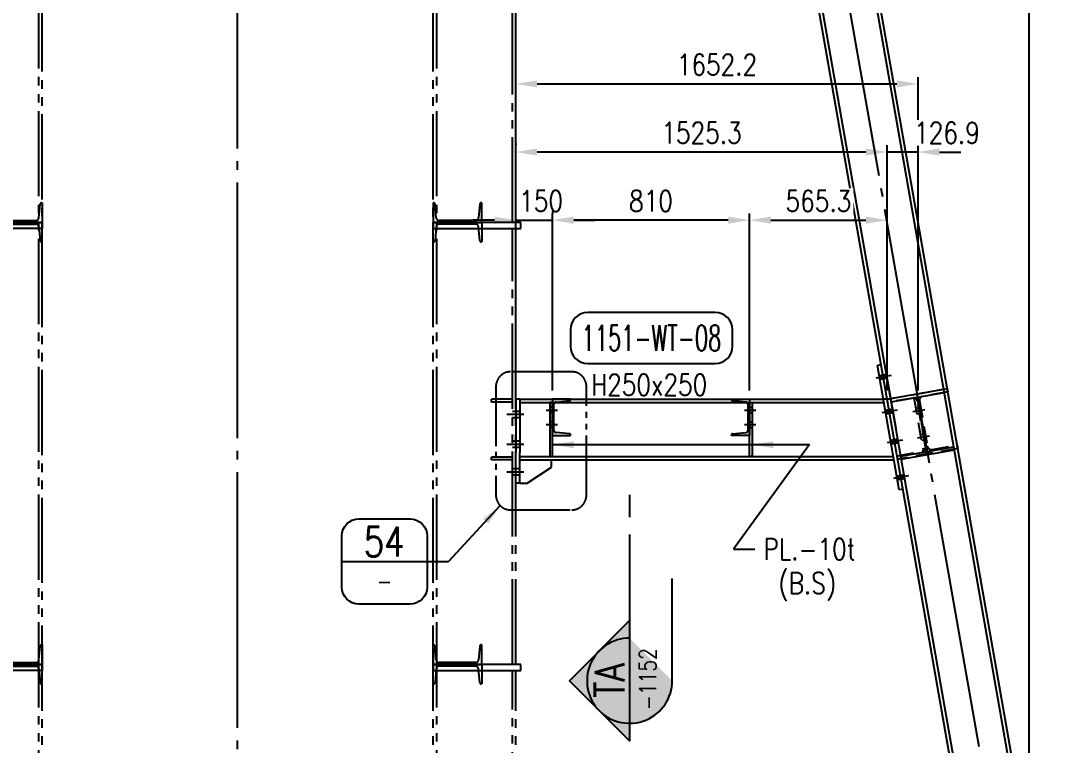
# Model space of a CAD drawing. Header units: millimetres. Extents: x 0 to 134087, y -49114 to 20834.
# Drawn here: x 38692 to 42957, y 12141 to 15117 of the extents above; entities that cross this region are included whole.
import ezdxf
from ezdxf.enums import TextEntityAlignment as Align

# ---------------------------------------------------------------- set-up
doc = ezdxf.new("R2010")
doc.units = ezdxf.units.MM
doc.header["$LTSCALE"] = 35
for name, pattern in [('JNK-CENTER', [34, 30, -1.5, 1, -1.5]), ('JNK-HIDDEN', [3, 2, -1]), ('JNK-PHANTOM', [15, 10, -1, 1, -1, 1, -1]), ('PH2', [15, 10, -1, 1, -1, 1, -1])]:
    doc.linetypes.add(name, pattern=pattern)
for name, color, linetype in [('CEN-R', 1, 'JNK-CENTER'), ('CON-C', 4, 'Continuous'), ('CON-G', 3, 'Continuous'), ('CON-W', 7, 'Continuous'), ('CON-Y', 2, 'Continuous'), ('det', 2, 'PH2'), ('Dim-W', 7, 'Continuous'), ('HID-Y', 2, 'JNK-HIDDEN'), ('PHA-M', 6, 'JNK-PHANTOM'), ('STL-OBJT', 7, 'Continuous')]:
    doc.layers.add(name, color=color, linetype=linetype)
doc.styles.add('SIMPLEX', font='simplex.shx', dxfattribs={"width": 0.8})
doc.dimstyles.new('DIM35', dxfattribs={"dimscale": 35, "dimtxt": 2.5, "dimasz": 2.5, "dimexe": 0.8, "dimexo": 1, "dimgap": 1, "dimtad": 1, "dimdec": 1, "dimdsep": 46, "dimtxsty": 'SIMPLEX', "dimcen": 0, "dimclrd": 7, "dimclre": 7, "dimclrt": 2, "dimadec": 1, "dimazin": 2, "dimtfac": 1, "dimtdec": 1, "dimtix": 1, "dimtmove": 2, "dimatfit": 2, "dimfxl": 1, "dimtfill": 1, "dimarcsym": 1})

# ---------------------------------------------------------------- blocks, each defined once
blk = doc.blocks.new('*D377')
at = {"color": 7, "linetype": 'ByBlock', "lineweight": -2, "transparency": 16777216}
for p, q in [((40637.40303006722, 14297.99503314672), (40549.90303006722, 14297.99503314672)), ((40724.90303006722, 13598.14731621175), (40724.90303006722, 14325.99503314672)), ((40724.90303006722, 14297.99503314672), (40874.9030300672, 14297.99503314672)), ((40874.9030300672, 13598.14731621175), (40874.9030300672, 14325.99503314672)), ((40962.4030300672, 14297.99503314672), (41049.9030300672, 14297.99503314672))]:
    blk.add_line(p, q, dxfattribs=at)
at = {"layer": 'DEFPOINTS', "color": 0, "transparency": 16777216}
for p in [(40874.9030300672, 14297.99503314672), (40724.90303006722, 13563.14731621175), (40874.9030300672, 13563.14731621175)]:
    blk.add_point(p, dxfattribs=at)
at = {"color": 2, "transparency": 16777216, "insert": (40828.66689269558, 14376.74503314672), "char_height": 87.5, "attachment_point": 5, "style": 'SIMPLEX', "bg_fill": 3, "box_fill_scale": 1.1, "bg_fill_color": 256, "bg_fill_true_color": 13158600, "bg_fill_transparency": 0}
blk.add_mtext('150', dxfattribs=at)
at = {"color": 7, "transparency": 16777216}
for points in [[(40637.40303006722, 14312.57836648005), (40637.40303006722, 14283.41169981338), (40724.90303006722, 14297.99503314672)], [(40962.4030300672, 14312.57836648005), (40962.4030300672, 14283.41169981338), (40874.9030300672, 14297.99503314672)]]:
    blk.add_solid(points, dxfattribs=at)
blk = doc.blocks.new('*D378')
at = {"color": 7, "linetype": 'ByBlock', "lineweight": -2, "transparency": 16777216}
for p, q in [((40874.90303006726, 14332.99503314672), (40874.90303006726, 14325.99503314672)), ((41597.4030300678, 14297.99503314672), (40962.40303006726, 14297.99503314672)), ((41684.9030300678, 13598.14731621181), (41684.9030300678, 14325.99503314672))]:
    blk.add_line(p, q, dxfattribs=at)
at = {"color": 7, "transparency": 16777216}
for points in [[(40962.40303006726, 14312.57836648005), (40962.40303006726, 14283.41169981338), (40874.90303006726, 14297.99503314672)], [(41597.4030300678, 14312.57836648005), (41597.4030300678, 14283.41169981338), (41684.9030300678, 14297.99503314672)]]:
    blk.add_solid(points, dxfattribs=at)
at = {"layer": 'DEFPOINTS', "color": 0, "transparency": 16777216}
for p in [(40874.90303006726, 14297.99503314672), (40874.90303006726, 14297.99503314672), (41684.9030300678, 13563.14731621181)]:
    blk.add_point(p, dxfattribs=at)
at = {"color": 2, "transparency": 16777216, "insert": (41279.90303006753, 14376.74503314672), "char_height": 87.5, "attachment_point": 5, "style": 'SIMPLEX', "bg_fill": 3, "box_fill_scale": 1.1, "bg_fill_color": 256, "bg_fill_true_color": 13158600, "bg_fill_transparency": 0}
blk.add_mtext('810', dxfattribs=at)
blk = doc.blocks.new('*D379')
at = {"color": 7, "linetype": 'ByBlock', "lineweight": -2, "transparency": 16777216}
for p, q in [((40724.90303006722, 13633.14731621175), (40724.90303006722, 14885.99503314672)), ((42377.08907657966, 13598.14731621175), (42377.08907657966, 14885.99503314672)), ((40812.40303006722, 14857.99503314672), (42289.58907657966, 14857.99503314672))]:
    blk.add_line(p, q, dxfattribs=at)
at = {"color": 7, "transparency": 16777216}
for points in [[(40812.40303006722, 14872.57836648005), (40812.40303006722, 14843.41169981338), (40724.90303006722, 14857.99503314672)], [(42289.58907657966, 14872.57836648005), (42289.58907657966, 14843.41169981338), (42377.08907657966, 14857.99503314672)]]:
    blk.add_solid(points, dxfattribs=at)
at = {"layer": 'DEFPOINTS', "color": 0, "transparency": 16777216}
for p in [(42377.08907657966, 14857.99503314672), (40724.90303006722, 13598.14731621175), (42377.08907657966, 13563.14731621175)]:
    blk.add_point(p, dxfattribs=at)
at = {"color": 2, "transparency": 16777216, "insert": (41550.99605332344, 14936.74503314672), "char_height": 87.5, "attachment_point": 5, "style": 'SIMPLEX', "bg_fill": 3, "box_fill_scale": 1.1, "bg_fill_color": 256, "bg_fill_true_color": 13158600, "bg_fill_transparency": 0}
blk.add_mtext('1652.2', dxfattribs=at)
blk = doc.blocks.new('*D380')
at = {"color": 7, "linetype": 'ByBlock', "lineweight": -2, "transparency": 16777216}
for p, q in [((42250.18269692152, 13598.14731621175), (42250.18269692152, 14605.99503314672)), ((42377.08907657966, 13598.14731621175), (42377.08907657966, 14605.99503314672)), ((42162.68269692152, 14577.99503314672), (42075.18269692152, 14577.99503314672)), ((42377.08907657966, 14577.99503314672), (42250.18269692152, 14577.99503314672)), ((42464.58907657966, 14577.99503314672), (42552.08907657966, 14577.99503314672))]:
    blk.add_line(p, q, dxfattribs=at)
at = {"color": 7, "transparency": 16777216}
blk.add_solid([(42162.68269692152, 14592.57836648005), (42162.68269692152, 14563.41169981338), (42250.18269692152, 14577.99503314672)], dxfattribs=at)
at = {"layer": 'DEFPOINTS', "color": 0, "transparency": 16777216}
for p in [(42250.18269692152, 14577.99503314672), (42250.18269692152, 13563.14731621175), (42377.08907657966, 13563.14731621175)]:
    blk.add_point(p, dxfattribs=at)
at = {"color": 2, "transparency": 16777216, "insert": (42495.64318397932, 14656.74503314672), "char_height": 87.5, "attachment_point": 5, "style": 'SIMPLEX', "bg_fill": 3, "box_fill_scale": 1.1, "bg_fill_color": 256, "bg_fill_true_color": 13158600, "bg_fill_transparency": 0}
blk.add_mtext('126.9', dxfattribs=at)
at = {"color": 7, "transparency": 16777216}
blk.add_solid([(42464.58907657966, 14592.57836648005), (42464.58907657966, 14563.41169981338), (42377.08907657966, 14577.99503314672)], dxfattribs=at)
blk = doc.blocks.new('*D381')
at = {"color": 7, "linetype": 'ByBlock', "lineweight": -2, "transparency": 16777216}
for p, q in [((40724.90303006786, 14612.99503314672), (40724.90303006786, 14605.99503314672)), ((42250.18269692152, 13598.14731621175), (42250.18269692152, 14605.99503314672)), ((42162.68269692152, 14577.99503314672), (40812.40303006786, 14577.99503314672))]:
    blk.add_line(p, q, dxfattribs=at)
at = {"color": 7, "transparency": 16777216}
for points in [[(40812.40303006786, 14592.57836648005), (40812.40303006786, 14563.41169981338), (40724.90303006786, 14577.99503314672)], [(42162.68269692152, 14592.57836648005), (42162.68269692152, 14563.41169981338), (42250.18269692152, 14577.99503314672)]]:
    blk.add_solid(points, dxfattribs=at)
at = {"layer": 'DEFPOINTS', "color": 0, "transparency": 16777216}
for p in [(40724.90303006786, 14577.99503314672), (40724.90303006786, 14577.99503314672), (42250.18269692152, 13563.14731621175)]:
    blk.add_point(p, dxfattribs=at)
at = {"color": 2, "transparency": 16777216, "insert": (41487.54286349469, 14656.74503314672), "char_height": 87.5, "attachment_point": 5, "style": 'SIMPLEX', "bg_fill": 3, "box_fill_scale": 1.1, "bg_fill_color": 256, "bg_fill_true_color": 13158600, "bg_fill_transparency": 0}
blk.add_mtext('1525.3', dxfattribs=at)
blk = doc.blocks.new('*D382')
at = {"color": 7, "linetype": 'ByBlock', "lineweight": -2, "transparency": 16777216}
for p, q in [((41684.9030300678, 13633.14731621181), (41684.9030300678, 14325.99503314672)), ((41772.4030300678, 14297.99503314672), (42162.68269692152, 14297.99503314672)), ((42250.18269692152, 13598.14731621175), (42250.18269692152, 14325.99503314672))]:
    blk.add_line(p, q, dxfattribs=at)
at = {"color": 7, "transparency": 16777216}
for points in [[(41772.4030300678, 14312.57836648005), (41772.4030300678, 14283.41169981338), (41684.9030300678, 14297.99503314672)], [(42162.68269692152, 14312.57836648005), (42162.68269692152, 14283.41169981338), (42250.18269692152, 14297.99503314672)]]:
    blk.add_solid(points, dxfattribs=at)
at = {"layer": 'DEFPOINTS', "color": 0, "transparency": 16777216}
for p in [(42250.18269692152, 14297.99503314672), (41684.9030300678, 13598.14731621181), (42250.18269692152, 13563.14731621175)]:
    blk.add_point(p, dxfattribs=at)
at = {"color": 2, "transparency": 16777216, "insert": (41967.54286349466, 14376.74503314672), "char_height": 87.5, "attachment_point": 5, "style": 'SIMPLEX', "bg_fill": 3, "box_fill_scale": 1.1, "bg_fill_color": 256, "bg_fill_true_color": 13158600, "bg_fill_transparency": 0}
blk.add_mtext('565.3', dxfattribs=at)
blk = doc.blocks.new('DUCT-TAG')
at = {"layer": 'CON-G'}
blk.add_lwpolyline([(-9.490000000000007, -1), (-9.489999999999979, 1, -0.414213562373095), (-7.489999999999979, 3), (7.489999999999982, 3, -0.414213562373095), (9.489999999999982, 1), (9.489999999999982, -1, -0.414213562373095), (7.489999999999982, -3), (-7.490000000000007, -3, -0.4142135623730971)], format="xyb", close=True, dxfattribs=at)
at = {"layer": 'CON-G', "style": 'SIMPLEX', "width": 1.246304347826088}
blk.add_attdef('NAME', text='', height=3, dxfattribs=at).set_placement((-8.190000000000007, -1.5), (8.19000000000001, -1.5), align=Align.FIT)
at = {"layer": 'CON-Y', "style": 'SIMPLEX'}
blk.add_attdef('ELEVATION', text='', height=2, dxfattribs=at).set_placement((-1.243449787580175e-14, -6.02), align=Align.CENTER)
blk = doc.blocks.new('*D395')
at = {"color": 7, "linetype": 'ByBlock', "lineweight": -2, "transparency": 16777216}
for p, q in [((41650.4587649617, 19189.32117418308), (41650.4587649617, 19182.32117418308)), ((42745.40303006838, 19154.32117418308), (41737.9587649617, 19154.32117418308)), ((42832.90303006838, 10998.14731621175), (42832.90303006838, 19182.32117418308))]:
    blk.add_line(p, q, dxfattribs=at)
at = {"color": 7, "transparency": 16777216}
for points in [[(41737.9587649617, 19168.90450751641), (41737.9587649617, 19139.73784084975), (41650.4587649617, 19154.32117418308)], [(42745.40303006838, 19168.90450751641), (42745.40303006838, 19139.73784084975), (42832.90303006838, 19154.32117418308)]]:
    blk.add_solid(points, dxfattribs=at)
at = {"layer": 'DEFPOINTS', "color": 0, "transparency": 16777216}
for p in [(41650.4587649617, 19154.32117418308), (41650.4587649617, 19154.32117418308), (42832.90303006838, 10963.14731621175)]:
    blk.add_point(p, dxfattribs=at)
at = {"color": 2, "transparency": 16777216, "insert": (42241.68089751504, 19233.07117418308), "char_height": 87.5, "attachment_point": 5, "style": 'SIMPLEX', "bg_fill": 3, "box_fill_scale": 1.1, "bg_fill_color": 256, "bg_fill_true_color": 13158600, "bg_fill_transparency": 0}
blk.add_mtext('1182.4', dxfattribs=at)
blk = doc.blocks.new('A$C21C61154')
at = {"layer": 'CEN-R'}
for p, q in [((19.00000000001455, -70.00000000000182), (-30.99999999998545, -70.00000000000364)), ((19.00000000001455, -180), (-30.99999999998545, -179.9999999999982))]:
    blk.add_line(p, q, dxfattribs=at)
at = {"layer": 'HID-Y'}
for p, q in [((-16, -11.99999999999818), (-16, -237.9999999999982)), ((-4, -11.99999999999818), (-4, -237.9999999999982)), ((4, -58.50000000000182), (-16, -58.50000000000182)), ((4, -81.50000000000182), (-16, -81.50000000000182)), ((4, -168.5), (-16, -168.5)), ((4, -191.5), (-16, -191.5))]:
    blk.add_line(p, q, dxfattribs=at)
blk = doc.blocks.new('A$C291C6072')
for q in [(-48.26392508004574, 8.461296346773452), (52.4701676066361, 3.819877747446299e-10)]:
    blk.add_line((-2.179149305447936e-09, 3.819877747446299e-10), q)
at = {"layer": 'CEN-R'}
for p, q in [((-54.81519556894273, 338.1245985083533), (164.8421633095386, 299.6157949841559)), ((-142.0618980044528, -159.5377143647238), (77.59546087405761, -198.0465178887307)), ((-217.6091868170588, -590.4656168783968), (2.04817206144071, -628.9744204024482)), ((-307.8777808172563, -1105.365045921521), (-88.22042193875677, -1143.873849445573))]:
    blk.add_line(p, q, dxfattribs=at)
at = {"layer": 'CON-G'}
for p, q in [((-172.2471168510638, -1306.811803982826), (141.2532994354588, 481.4201623902263)), ((86.09452791585136, 491.0902153579227), (141.2532994354588, 481.4201623902263)), ((9.907037284498074, 340.2732143365465), (-123.0561910219949, -418.1598940641452)), ((-227.4058883696744, -1297.141751015326), (-172.2471168501106, -1306.811803982935))]:
    blk.add_line(p, q, dxfattribs=at)
at = {"layer": 'Dim-W', "const_width": 80.5}
for points in [[(111.0343839117231, 309.0490013903254), (7.61168731194266, 327.1803507046134)], [(23.78768147682058, -188.6133114828554), (-79.63501512387666, -170.4819621683637)], [(-51.75960733577449, -619.5412139965192), (-155.1823039366755, -601.4098646820858)], [(-142.0282013263677, -1134.440642982809), (-245.4508979271959, -1116.309293668382)]]:
    blk.add_lwpolyline(points, dxfattribs=at)
blk = doc.blocks.new('det-tag')
at = {"layer": 'CON-Y'}
blk.add_line((5, 0), (-5, 0), dxfattribs=at)
blk.add_lwpolyline([(-3.000000000000003, -4.999999999999998), (3, -5, 0.4142135623730951), (5, -3.000000000000001), (5.000000000000002, 2.999999999999998, 0.4142135623730951), (3.000000000000001, 4.999999999999998), (-2.999999999999997, 4.999999999999998, 0.4142135623730948), (-4.999999999999997, 3), (-5.000000000000002, -2.999999999999997, 0.4142135623730953)], format="xyb", close=True, dxfattribs=at)
at = {"layer": 'CON-G', "style": 'SIMPLEX', "width": 0.8}
blk.add_attdef('TAG', text='', height=3.5, dxfattribs=at).set_placement((0.02333333333333343, 0.5800000000000399), align=Align.CENTER)
at = {"layer": 'CON-Y', "style": 'SIMPLEX', "width": 0.8}
blk.add_attdef('-8888', text='', height=2, dxfattribs=at).set_placement((0, -3.339999999999999), align=Align.CENTER)
blk = doc.blocks.new('A$C7CD83CD9')
at = {"layer": 'PHA-M'}
for p, q in [((-803.000000000101, 20.00000000093132), (-803.0000000009595, 8244.000000000025)), ((-803.000000000101, 20.00000000093132), (-803.0000000009595, 8244.000000000025)), ((803.0000000001901, 20.00000000093132), (803.0000000010486, 8244.000000000025)), ((803.0000000001901, 20.00000000093132), (803.0000000010486, 8244.000000000025)), ((1129.000000000729, 5176.000000002648), (1129.000000001049, 8243.999999999993)), ((1143.000000000729, 5176.000000002648), (1143.000000001049, 8243.999999999989)), ((-817.0000000001155, 7208.00000000306), (-817.0000000004284, 2230.000000003114)), ((817.0000000002046, 7208.00000000306), (817.0000000005175, 2230.000000003114)), ((-816.2131017649217, 5194.454131089238), (-811.3077170925817, 5250.522934459121)), ((-805.3305489040349, 5256.000000002648), (-803.00000000403, 5256.000000002648)), ((-803.00000000403, 5256.000000002648), (-803.0000000000136, 5176.000000002648)), ((805.330548904124, 5256.000000002648), (803.0000000041191, 5256.000000002648)), ((803.0000000041191, 5256.000000002648), (803.0000000001028, 5176.000000002648)), ((816.2131017650108, 5194.454131089238), (811.3077170926708, 5250.522934459121)), ((994.692282911551, 5250.522934459121), (989.786898239211, 5194.454131089238)), ((1003.000000000103, 5256.000000002648), (1000.669451100098, 5256.000000002648)), ((1003.000000000103, 5176.000000002648), (1003.000000000103, 5256.000000002648)), ((-1163.000000000479, 5176.000000002648), (-803.0000000006394, 5176.000000002648)), ((-803.0000000000136, 5176.000000002648), (-1003.000000000014, 5176.000000002648)), ((-803.0000000000136, 5176.000000002648), (-1003.000000000014, 5176.000000002648)), ((-977.8325618620283, 5183.500000002241), (-828.1674381420153, 5183.500000002241)), ((-977.8325618620283, 5168.500000003114), (-828.1674381420153, 5168.500000003114)), ((-877.9999999999554, 5176.000000002648), (-803.0000000000136, 5176.000000002648)), ((-803.00000000403, 5096.000000002648), (-803.0000000000136, 5176.000000002648)), ((-803.0000000000136, 5176.000000002648), (-803.0000000000136, 5151.000000001717)), ((803.0000000001028, 5176.000000002648), (1003.000000000103, 5176.000000002648)), ((803.0000000001028, 5176.000000002648), (1003.000000000103, 5176.000000002648)), ((803.0000000041191, 5096.000000002648), (803.0000000001028, 5176.000000002648)), ((1163.000000000568, 5176.000000002648), (803.0000000007285, 5176.000000002648)), ((878.0000000000446, 5176.000000002648), (803.0000000001028, 5176.000000002648)), ((803.0000000001028, 5176.000000002648), (803.0000000001028, 5151.000000001717)), ((977.8325618621175, 5183.500000002241), (828.1674381421044, 5183.500000002241)), ((977.8325618621175, 5168.500000003114), (828.1674381421044, 5168.500000003114)), ((1003.000000000103, 5176.000000002648), (1003.000000000103, 5096.000000002648)), ((1163.000000000568, 5151.000000001717), (1163.000000000568, 5176.000000002648)), ((-877.9999999999554, 5151.000000001717), (-1163.000000000479, 5151.000000001717)), ((-803.0000000000136, 5151.000000001717), (-877.9999999999554, 5151.000000001717)), ((-816.2131017649217, 5157.545868916059), (-811.3077170925817, 5101.477065546176)), ((803.0000000001028, 5151.000000001717), (878.0000000000446, 5151.000000001717)), ((816.2131017650108, 5157.545868916059), (811.3077170926708, 5101.477065546176)), ((878.0000000000446, 5151.000000001717), (1163.000000000568, 5151.000000001717)), ((994.692282911551, 5101.477065546176), (989.786898239211, 5157.545868916059)), ((1129.000000000539, 3360.000000002759), (1129.000000000725, 5151.000000001717)), ((1143.000000000539, 3360.000000002759), (1143.000000000725, 5151.000000001717)), ((-805.3305489040349, 5096.000000002648), (-803.00000000403, 5096.000000002648)), ((805.330548904124, 5096.000000002648), (803.0000000041191, 5096.000000002648)), ((1003.000000000103, 5096.000000002648), (1000.669451100098, 5096.000000002648)), ((-816.2131017649217, 3378.454131089353), (-811.3077170925817, 3434.522934459235)), ((-805.3305489040349, 3440.000000002763), (-803.00000000403, 3440.000000002763)), ((-803.00000000403, 3440.000000002763), (-803.0000000000136, 3360.000000002763)), ((805.330548904124, 3440.000000002763), (803.0000000041191, 3440.000000002763)), ((803.0000000041191, 3440.000000002763), (803.0000000001028, 3360.000000002763)), ((816.2131017650108, 3378.454131089353), (811.3077170926708, 3434.522934459235)), ((994.692282911551, 3434.522934459235), (989.786898239211, 3378.454131089353)), ((1003.000000000103, 3440.000000002763), (1000.669451100098, 3440.000000002763)), ((1003.000000000103, 3360.000000002763), (1003.000000000103, 3440.000000002763)), ((-1163.000000000479, 3360.000000002759), (-803.0000000000136, 3360.000000002763)), ((-877.9999999999136, 3335.000000001832), (-1163.000000000479, 3335.000000001828)), ((-803.0000000000136, 3360.000000002763), (-1003.000000000014, 3360.000000002763)), ((-803.0000000000136, 3360.000000002763), (-1003.000000000014, 3360.000000002763)), ((-977.8325618620283, 3367.500000002297), (-828.1674381420153, 3367.500000002297)), ((-977.8325618620283, 3352.500000003229), (-828.1674381420153, 3352.500000003229)), ((-877.9999999999136, 3360.000000002763), (-803.0000000000136, 3360.000000002763)), ((-803.0000000000136, 3335.000000001832), (-877.9999999999136, 3335.000000001832)), ((-816.2131017649217, 3341.545868916173), (-811.3077170925817, 3285.477065546291)), ((-803.00000000403, 3280.000000002763), (-803.0000000000136, 3360.000000002763)), ((-803.0000000000136, 3360.000000002763), (-803.0000000000136, 3335.000000001832)), ((803.0000000001028, 3360.000000002763), (1003.000000000103, 3360.000000002763)), ((803.0000000041191, 3280.000000002763), (803.0000000001028, 3360.000000002763)), ((1163.000000000568, 3360.000000002759), (803.0000000001028, 3360.000000002763)), ((878.0000000000027, 3360.000000002763), (803.0000000001028, 3360.000000002763)), ((803.0000000001028, 3360.000000002763), (803.0000000001028, 3335.000000001832)), ((803.0000000001028, 3360.000000002763), (1003.000000000103, 3360.000000002763)), ((803.0000000001028, 3335.000000001832), (878.0000000000027, 3335.000000001832)), ((816.2131017650108, 3341.545868916173), (811.3077170926708, 3285.477065546291)), ((977.8325618621175, 3367.500000002297), (828.1674381421044, 3367.500000002297)), ((977.8325618621175, 3352.500000003229), (828.1674381421044, 3352.500000003229)), ((878.0000000000027, 3335.000000001832), (1163.000000000568, 3335.000000001828)), ((994.692282911551, 3285.477065546291), (989.786898239211, 3341.545868916173)), ((1003.000000000103, 3360.000000002763), (1003.000000000103, 3280.000000002763)), ((1129.00000000019, 25.00000000092768), (1129.000000000536, 3335.000000001828)), ((1143.00000000019, 20.00000000089494), (1143.000000000536, 3335.000000001828)), ((1163.000000000568, 3335.000000001828), (1163.000000000568, 3360.000000002759)), ((-805.3305489040349, 3280.000000002763), (-803.00000000403, 3280.000000002763)), ((805.330548904124, 3280.000000002763), (803.0000000041191, 3280.000000002763)), ((1003.000000000103, 3280.000000002763), (1000.669451100098, 3280.000000002763))]:
    blk.add_line(p, q, dxfattribs=at)
for centre, radius, start, end in [((-805.3305489040258, 5250.000000002643), 6.00000000000467, 90.00000000010422, 175.0000000001315), ((805.330548904115, 5250.000000002643), 6.00000000000467, 4.999999999868544, 89.99999999989578), ((1000.669451100107, 5250.000000002643), 6.000000000005457, 90.00000000010422, 175.0000000001315), ((-828.1674381420025, 5195.500000002221), 11.99999999997999, 269.9999999999479, 354.9999999999238), ((-828.1674381420335, 5156.500000003105), 12.00000000000909, 4.999999999868544, 89.99999999989578), ((828.1674381420917, 5195.500000002221), 11.99999999997999, 185.0000000000762, 270.0000000001042), ((828.1674381421226, 5156.500000003105), 12.00000000000909, 90.00000000010422, 175.0000000001315), ((977.8325618621302, 5195.500000002221), 11.99999999998091, 269.9999999998957, 354.9999999999238), ((977.8325618620993, 5156.500000003105), 12.00000000000918, 4.999999999868544, 89.99999999989578), ((-805.3305489040258, 5102.000000002654), 6.00000000000467, 184.9999999998685, 269.9999999998957), ((805.330548904115, 5102.000000002654), 6.00000000000467, 270.0000000001042, 355.0000000001314), ((1000.669451100107, 5102.000000002654), 6.000000000005457, 184.9999999998685, 269.9999999998957), ((-805.3305489040258, 3434.000000002758), 6.00000000000467, 90.00000000010422, 175.0000000001315), ((805.330548904115, 3434.000000002758), 6.00000000000467, 4.999999999868544, 89.99999999989578), ((1000.669451100107, 3434.000000002758), 6.000000000005457, 90.00000000010422, 175.0000000001315), ((-828.1674381420335, 3379.500000002306), 12.00000000000909, 270.0000000001042, 355.0000000001314), ((828.1674381421226, 3379.500000002306), 12.00000000000909, 184.9999999998685, 269.9999999998957), ((977.8325618620993, 3379.500000002306), 12.00000000000918, 270.0000000001042, 355.0000000001314), ((-828.1674381420335, 3340.50000000322), 12.00000000000909, 4.999999999868544, 89.99999999989578), ((828.1674381421226, 3340.50000000322), 12.00000000000909, 90.00000000010422, 175.0000000001315), ((977.8325618620993, 3340.50000000322), 12.00000000000918, 4.999999999868544, 89.99999999989578), ((-805.3305489040258, 3286.000000002769), 6.00000000000467, 184.9999999998685, 269.9999999998957), ((805.330548904115, 3286.000000002769), 6.00000000000467, 270.0000000001042, 355.0000000001314), ((1000.669451100107, 3286.000000002769), 6.000000000005457, 184.9999999998685, 269.9999999998957)]:
    blk.add_arc(centre, radius, start, end, dxfattribs=at)
blk = doc.blocks.new('SECMARK3')
at = {"layer": 'CON-Y'}
h = blk.add_hatch(color=256, dxfattribs=at)
edge = h.paths.add_edge_path()
edge.add_line((14.75559885480128, -4.618527782440651e-14), (18.29113276073392, -3.535533905932771))
edge.add_arc((21.82666666666668, -4.685141163918161e-14), 5, 179.9999999999996, 224.9999999999998, ccw=False)
edge.add_line((16.82666666666668, -1.448670973532845e-14), (14.75559885480128, -4.618527782440651e-14))
edge = h.paths.add_edge_path()
edge.add_arc((21.82666666666668, -4.618527782440651e-14), 5, 179.9999999999996, 450)
h = blk.add_hatch(color=256, dxfattribs=at)
edge = h.paths.add_edge_path()
edge.add_line((28.89773447853207, -4.618527782440651e-14), (26.82666666666668, -4.2237748849338e-14))
edge.add_arc((21.82666666666668, -4.418687638008123e-14), 5, -44.99999999999977, 0, ccw=False)
edge.add_line((25.36220057259942, -3.535533905932772), (28.89773447853207, -4.618527782440651e-14))
h = blk.add_hatch(color=256, dxfattribs=at)
edge = h.paths.add_edge_path()
edge.add_line((21.82666666666668, -7.071067811865486), (25.36220057259942, -3.535533905932772))
edge.add_arc((21.82666666666668, -4.796163466380676e-14), 4.999999999999998, 224.9999999999998, 315.0000000000002, ccw=False)
edge.add_line((18.29113276073392, -3.535533905932771), (21.82666666666668, -7.071067811865486))
at = {"layer": 'CON-C'}
blk.add_line((0, 0), (2.633333333333308, 0), dxfattribs=at)
blk.add_lwpolyline([(4.666666666666639, 0), (28.89773447853207, -4.618527782440651e-14), (21.82666666666668, -7.071067811865486), (14.75559885480128, -4.618527782440651e-14)], dxfattribs=at)
at = {"layer": 'CON-Y'}
blk.add_line((21.82666666666668, 4.999999999999954), (9.823333333333341, 4.999999999999954), dxfattribs=at)
blk.add_arc((21.82666666666668, -4.618527782440651e-14), 5, 179.9999999999996, 90.00000000000001, dxfattribs=at)
at = {"layer": 'CON-C', "style": 'SIMPLEX', "width": 0.8}
blk.add_attdef('TAG', text='', height=3.5, dxfattribs=at).set_placement((21.80333333333334, -4.080000000000055), align=Align.CENTER)
at = {"layer": 'CON-Y', "style": 'SIMPLEX', "width": 0.8}
blk.add_attdef('H0000-0000', text='', height=2, dxfattribs=at).set_placement((24.52333333333334, 1.419999999999941), align=Align.RIGHT)

msp = doc.modelspace()

# ---------------------------------------------------------------- linework, layer by layer
at = {"layer": 'CEN-R'}
for p, q in [((39581.90303006748, 8642.761362836005), (39581.90303006748, 18246.16931140805)), ((42832.90303006838, 10963.14731621175), (41650.4587649616, 17707.90593043812)), ((40757.83850575754, 13499.14731621175), (40688.37505209084, 13499.14731621175)), ((40849.9030300672, 13518.14731621175), (40896.40303006866, 13518.14731621175)), ((41663.40303006634, 13518.14731621181), (41709.9030300678, 13518.14731621181)), ((40849.9030300672, 13458.14731621175), (40896.40303006866, 13458.14731621175)), ((41663.40303006634, 13458.14731621181), (41709.9030300678, 13458.14731621181)), ((40757.83850575754, 13377.14731621175), (40688.37505209084, 13377.14731621175)), ((40757.83850575754, 13263.14731621027), (40688.37505209084, 13263.14731621027)), ((40751.34172752965, 13263.14731621027), (40709.46433262469, 13263.14731621027))]:
    msp.add_line(p, q, dxfattribs=at)
at = {"layer": 'CON-G'}
for p, q in [((42942.79088626043, 10979.14731621184), (41724.01449985529, 17931.14731620989)), ((42956.58057914027, 10981.56482945375), (41737.80419273536, 17933.56482945184)), ((42716.98133434569, 10981.56482945379), (41576.90303006786, 17484.66454466619)), ((42703.19164146567, 10979.14731621186), (41576.90303006786, 17403.58949754752)), ((40740.9030300678, 13563.14731621175), (40724.9030300678, 13563.14731621175)), ((40724.9030300678, 13563.14731621175), (40724.9030300678, 13343.14731621175)), ((40740.9030300678, 13563.14731621175), (42231.90817825074, 13563.14731621175)), ((40740.9030300678, 13563.14731621175), (40740.9030300678, 13343.14731621175)), ((40740.9030300678, 13549.14731621175), (42234.36256107722, 13549.14731621175)), ((40724.9030300678, 13218.14731621027), (40724.9030300678, 13343.14731621175)), ((40740.9030300678, 13218.14731621027), (40740.9030300678, 13343.14731621175)), ((40740.9030300678, 13327.14731621175), (42273.2820601828, 13327.14731621175)), ((40740.9030300678, 13313.14731621175), (42275.73644300927, 13313.14731621175)), ((40870.90303006745, 13283.14731621004), (40870.90303006745, 13313.14731621004)), ((40770.90303006792, 13218.14731621027), (40870.90303006745, 13283.14731621004)), ((40740.9030300678, 13218.14731621027), (40724.9030300678, 13218.14731621027)), ((40740.9030300678, 13218.14731621027), (40770.90303006792, 13218.14731621027))]:
    msp.add_line(p, q, dxfattribs=at)
for points in [[(40874.9030300672, 13549.14731621175), (40864.9030300672, 13549.14731621175), (40864.9030300672, 13327.14731621175), (40874.9030300672, 13327.14731621175)], [(41684.9030300678, 13549.14731621175), (41694.9030300678, 13549.14731621175), (41694.9030300678, 13327.14731621175), (41684.9030300678, 13327.14731621175)]]:
    msp.add_lwpolyline(points, close=True, dxfattribs=at)
at = {"layer": 'HID-Y'}
for p, q in [((40881.40303006866, 13529.64731621175), (40864.9030300672, 13529.64731621175)), ((41678.40303006634, 13529.64731621181), (41694.9030300678, 13529.64731621181)), ((40740.9030300678, 13512.14731621175), (40710.9030300678, 13512.14731621175)), ((40740.9030300678, 13486.14731621175), (40710.9030300678, 13486.14731621175)), ((40881.40303006866, 13506.64731621175), (40864.9030300672, 13506.64731621175)), ((41678.40303006634, 13506.64731621181), (41694.9030300678, 13506.64731621181)), ((40881.40303006866, 13469.64731621175), (40864.9030300672, 13469.64731621175)), ((40881.40303006866, 13446.64731621175), (40864.9030300672, 13446.64731621175)), ((41678.40303006634, 13469.64731621181), (41694.9030300678, 13469.64731621181)), ((41678.40303006634, 13446.64731621181), (41694.9030300678, 13446.64731621181)), ((40740.9030300678, 13390.14731621175), (40710.9030300678, 13390.14731621175)), ((40740.9030300678, 13364.14731621175), (40710.9030300678, 13364.14731621175)), ((40740.9030300678, 13276.14731621027), (40710.9030300678, 13276.14731621027)), ((40740.9030300678, 13250.14731621027), (40710.9030300678, 13250.14731621027))]:
    msp.add_line(p, q, dxfattribs=at)
at = {"layer": 'PHA-M'}
for p, q in [((40710.90303006716, 13325.14731621175), (40624.903030068, 13325.14731621175)), ((40624.903030068, 13313.14731621175), (40624.903030068, 13325.14731621175)), ((40710.90303006716, 13313.14731621175), (40624.903030068, 13313.14731621175))]:
    msp.add_line(p, q, dxfattribs=at)
for points in [[(40874.9030300672, 13563.14731621175), (40874.9030300672, 13413.14731621175), (40949.9030300672, 13413.14731621175), (40949.9030300672, 13415.56917361176, 0.3888787318529897), (40945.33880878094, 13420.55014710221), (40890.53147264117, 13425.3451676925, -0.3888787318529897), (40881.40303006866, 13435.30711467341), (40881.40303006866, 13540.98751774342, -0.3888787318529897), (40890.53147264117, 13550.94946472433), (40945.33880878094, 13555.74448531462, 0.3888787318529897), (40949.9030300672, 13560.72545880508), (40949.9030300672, 13563.14731620508)], [(41684.9030300678, 13563.14731621181), (41684.9030300678, 13413.14731621181), (41609.9030300678, 13413.14731621181), (41609.9030300678, 13415.56917361182, -0.3888787318529897), (41614.46725135406, 13420.55014710227), (41669.27458749382, 13425.34516769256, 0.3888787318529897), (41678.40303006634, 13435.30711467347), (41678.40303006634, 13540.98751774347, 0.3888787318529897), (41669.27458749382, 13550.94946472439), (41614.46725135406, 13555.74448531467, -0.3888787318529897), (41609.9030300678, 13560.72545880514), (41609.9030300678, 13563.14731620513)]]:
    msp.add_lwpolyline(points, format="xyb", close=True, dxfattribs=at)
at = {"layer": 'STL-OBJT'}
for p, q in [((41931.16653816607, 13375.967059417), (41619.17754677092, 12946.76007646308, -3.347016351508577e-09)), ((41619.17754677092, 12946.76007646308, -3.347016351508577e-09), (41706.67754677092, 12946.76007646308, -3.347016351508577e-09)), ((40360.23814915925, 12896.02575597272), (40447.73814915925, 12896.02575597272))]:
    msp.add_line(p, q, dxfattribs=at)

# ---------------------------------------------------------------- block references
at = {"layer": 'CON-W'}
ref = msp.add_blockref('SECMARK3', (41192.11834379342, 13170.25028583886), dxfattribs=dict(at, xscale=34.999999999965, yscale=34.999999999965, zscale=34.999999999965, rotation=270))
ref.add_attrib('TAG', 'TA', dxfattribs={"layer": 'CON-C', "height": 122.4999999998775, "rotation": 90, "style": 'SIMPLEX', "width": 0.8}).set_placement((41171.81834379346, 12407.13361917296), align=Align.CENTER)
ref.add_attrib('H0000-0000', '-1152', dxfattribs={"layer": 'CON-Y', "height": 69.99999999993, "rotation": 90, "style": 'SIMPLEX', "width": 0.8}).set_placement((41301.8183437933, 12539.51059344956), align=Align.RIGHT)
at = {"layer": 'STL-OBJT'}
ref = msp.add_blockref('det-tag', (40185.23814915925, 12896.02575597272), dxfattribs=dict(at, xscale=-35, yscale=35, zscale=35))
ref.add_attrib('TAG', '54', dxfattribs={"layer": 'CON-G', "height": 122.5, "style": 'SIMPLEX', "width": 0.8000000000000002}).set_placement((40184.42148249263, 12916.32575597273), align=Align.CENTER)
ref.add_attrib('-8888', '-', dxfattribs={"layer": 'CON-Y', "height": 70, "style": 'SIMPLEX', "width": 0.8}).set_placement((40185.23814915925, 12779.12575597273), align=Align.CENTER)

# ---------------------------------------------------------------- texts
at = {"layer": 'CON-Y', "style": 'SIMPLEX', "width": 0.8}
msp.add_text('H250x250', height=87.5, dxfattribs=at).set_placement((41034.00821276072, 13578.32964644481))
at = {"layer": 'STL-OBJT', "color": 2, "style": 'SIMPLEX', "width": 0.8}
for s, p in [('PL.-10t', (41741.67754677092, 12903.01007646308, -3.347016351508577e-09)), ('(B.S)', (41803.10960051059, 12763.01007646308, -3.347016351508577e-09))]:
    msp.add_text(s, height=87.5, dxfattribs=at).set_placement(p)

# ---------------------------------------------------------------- leaders
at = {"layer": 'CON-W'}
msp.add_leader([(40660.61305869637, 13125.6129482839), (40447.73814915925, 12896.02575597272)], dimstyle='DIM35', override={"dimgap": 1, "dimtad": 0}, dxfattribs=at)
at = {"layer": 'STL-OBJT'}
for points in [[(40874.9030300672, 13375.967059417), (41931.16653816607, 13375.967059417)], [(41694.9030300678, 13375.967059417), (41931.16653816607, 13375.967059417)]]:
    msp.add_leader(points, dimstyle='DIM35', override={"dimgap": 1, "dimtad": 0}, dxfattribs=at)

# ---------------------------------------------------------------- next in the draw order: dimensions: what is measured, and where the dimension line sits
dim = msp.add_linear_dim(base=(40874.9030300672, 14297.99503314672), p1=(40724.90303006722, 13563.14731621175), p2=(40874.9030300672, 13563.14731621175), dimstyle='DIM35')
dim.commit()
dim.dimension.update_dxf_attribs({"geometry": '*D377', "text_midpoint": (40828.66689269558, 14376.74503314672), "dimtype": 160})

# ---------------------------------------------------------------- next in the draw order: linework, layer by layer
at = {"layer": 'PHA-M'}
msp.add_line((40624.903030068, 13551.14731621175), (40624.903030068, 13563.14731621175), dxfattribs=at)

# ---------------------------------------------------------------- next in the draw order: dimensions: what is measured, and where the dimension line sits
dim = msp.add_linear_dim(base=(40874.90303006726, 14297.99503314672), p1=(41684.9030300678, 13563.14731621181), p2=(40874.90303006726, 14297.99503314672), dimstyle='DIM35')
dim.commit()
dim.dimension.update_dxf_attribs({"geometry": '*D378', "text_midpoint": (41279.90303006753, 14376.74503314672)})

# ---------------------------------------------------------------- next in the draw order: dimensions: what is measured, and where the dimension line sits
dim = msp.add_linear_dim(base=(42377.08907657966, 14857.99503314672), p1=(40724.90303006722, 13598.14731621175), p2=(42377.08907657966, 13563.14731621175), dimstyle='DIM35')
dim.commit()
dim.dimension.update_dxf_attribs({"geometry": '*D379', "text_midpoint": (41550.99605332344, 14936.74503314672)})

# ---------------------------------------------------------------- next in the draw order: dimensions: what is measured, and where the dimension line sits
dim = msp.add_linear_dim(base=(42250.18269692152, 14577.99503314672), p1=(42377.08907657966, 13563.14731621175), p2=(42250.18269692152, 13563.14731621175), angle=180, dimstyle='DIM35')
dim.commit()
dim.dimension.update_dxf_attribs({"geometry": '*D380', "text_midpoint": (42495.64318397932, 14656.74503314672), "dimtype": 160})

# ---------------------------------------------------------------- next in the draw order: dimensions: what is measured, and where the dimension line sits
dim = msp.add_linear_dim(base=(40724.90303006786, 14577.99503314672), p1=(42250.18269692152, 13563.14731621175), p2=(40724.90303006786, 14577.99503314672), angle=180, dimstyle='DIM35')
dim.commit()
dim.dimension.update_dxf_attribs({"geometry": '*D381', "text_midpoint": (41487.54286349469, 14656.74503314672)})

# ---------------------------------------------------------------- next in the draw order: linework, layer by layer
at = {"layer": 'det', "ltscale": 0.7}
msp.add_lwpolyline([(41014.7832187509, 13168.03935515509), (41014.7832187509, 13615.32767228671, 0.414213562373095), (40954.7832187509, 13675.32767228671), (40703.03946556756, 13675.32767228671, 0.414213562373095), (40643.03946556756, 13615.32767228671), (40643.03946556756, 13168.03935515509, 0.414213562373095), (40703.03946556756, 13108.03935515509), (40954.7832187509, 13108.03935515509, 0.414213562373095)], format="xyb", close=True, dxfattribs=at)
at = {"layer": 'PHA-M'}
for p, q in [((40710.90303006716, 13563.14731621175), (40624.903030068, 13563.14731621175)), ((40710.90303006716, 13551.14731621175), (40624.903030068, 13551.14731621175))]:
    msp.add_line(p, q, dxfattribs=at)

# ---------------------------------------------------------------- next in the draw order: block references
msp.add_blockref('A$C7CD83CD9', (39581.90303006748, 9113.147316209892))
at = {"layer": 'CON-W'}
ref = msp.add_blockref('DUCT-TAG', (41282.03059622024, 13814.04251506983), dxfattribs=dict(at, xscale=-35, yscale=35, zscale=35))
ref.add_attrib('NAME', '1151-WT-08', dxfattribs={"layer": 'CON-G', "height": 105, "style": 'SIMPLEX', "width": 0.5849999999999879}).set_placement((40995.38059622028, 13761.54251506983), (41568.68059622026, 13761.54251506983), align=Align.FIT)

# ---------------------------------------------------------------- next in the draw order: dimensions: what is measured, and where the dimension line sits
dim = msp.add_linear_dim(base=(42250.18269692152, 14297.99503314672), p1=(41684.9030300678, 13598.14731621181), p2=(42250.18269692152, 13563.14731621175), dimstyle='DIM35')
dim.commit()
dim.dimension.update_dxf_attribs({"geometry": '*D382', "text_midpoint": (41967.54286349466, 14376.74503314672)})

# ---------------------------------------------------------------- next in the draw order: dimensions: what is measured, and where the dimension line sits
dim = msp.add_linear_dim(base=(41650.4587649617, 19154.32117418308), p1=(42832.90303006838, 10963.14731621175), p2=(41650.4587649617, 19154.32117418308), angle=180, dimstyle='DIM35')
dim.commit()
dim.dimension.update_dxf_attribs({"geometry": '*D395', "text_midpoint": (42241.68089751504, 19233.07117418308)})

# ---------------------------------------------------------------- next in the draw order: linework, layer by layer
at = {"layer": 'CEN-R'}
msp.add_line((42423.2109689548, 13300.06427705171, -3.560684380579182e-09), (42362.04006543348, 13648.98810428018, -3.560684380579182e-09), dxfattribs=at)
at = {"layer": 'CON-G'}
for p, q in [((42263.97238980216, 13565.5648294538), (42482.63751975664, 13603.89968229022)), ((42266.46836565061, 13551.32757945746), (42485.13349560509, 13589.66243229387)), ((42305.49397972616, 13328.72229100682), (42524.15910968063, 13367.05714384322)), ((42307.56613393353, 13316.90255425253), (42526.23126388801, 13355.23740708892))]:
    msp.add_line(p, q, dxfattribs=at)
at = {"layer": 'HID-Y'}
msp.add_lwpolyline([(42293.35249628995, 13316.90253266763), (42290.93498063051, 13330.69223933735), (42393.86529112948, 13348.73726693826, 0.414213562373095), (42406.86208085551, 13367.25980674303), (42374.05293976295, 13554.40582583207, 0.414213562373095), (42355.53039995818, 13567.40261555809), (42252.6000894592, 13549.35758795718), (42250.18257379975, 13563.1472946269), (42496.42733575903, 13606.31721711711), (42498.84485141847, 13592.52751044739), (42395.9145409195, 13574.48248284649, 0.414213562373095), (42382.91775119348, 13555.95994304172), (42415.72689228604, 13368.81392395267, 0.4142135623730949), (42434.2494320908, 13355.81713422665), (42537.17974258978, 13373.86216182756), (42539.59725824923, 13360.07245515785)], format="xyb", close=True, dxfattribs=at)

# ---------------------------------------------------------------- next in the draw order: block references
at = {"xscale": -0.2857142857142857, "yscale": 0.2857142857142857, "zscale": 0.2857142857142857}
msp.add_blockref('A$C291C6072', (42250.18257379912, 13563.14729462679), dxfattribs=at)
at = {"layer": 'CON-W', "rotation": 9.943648545399359}
msp.add_blockref('A$C21C61154', (42373.30495477939, 13584.73225587201), dxfattribs=at)

doc.saveas('drawing.dxf')
